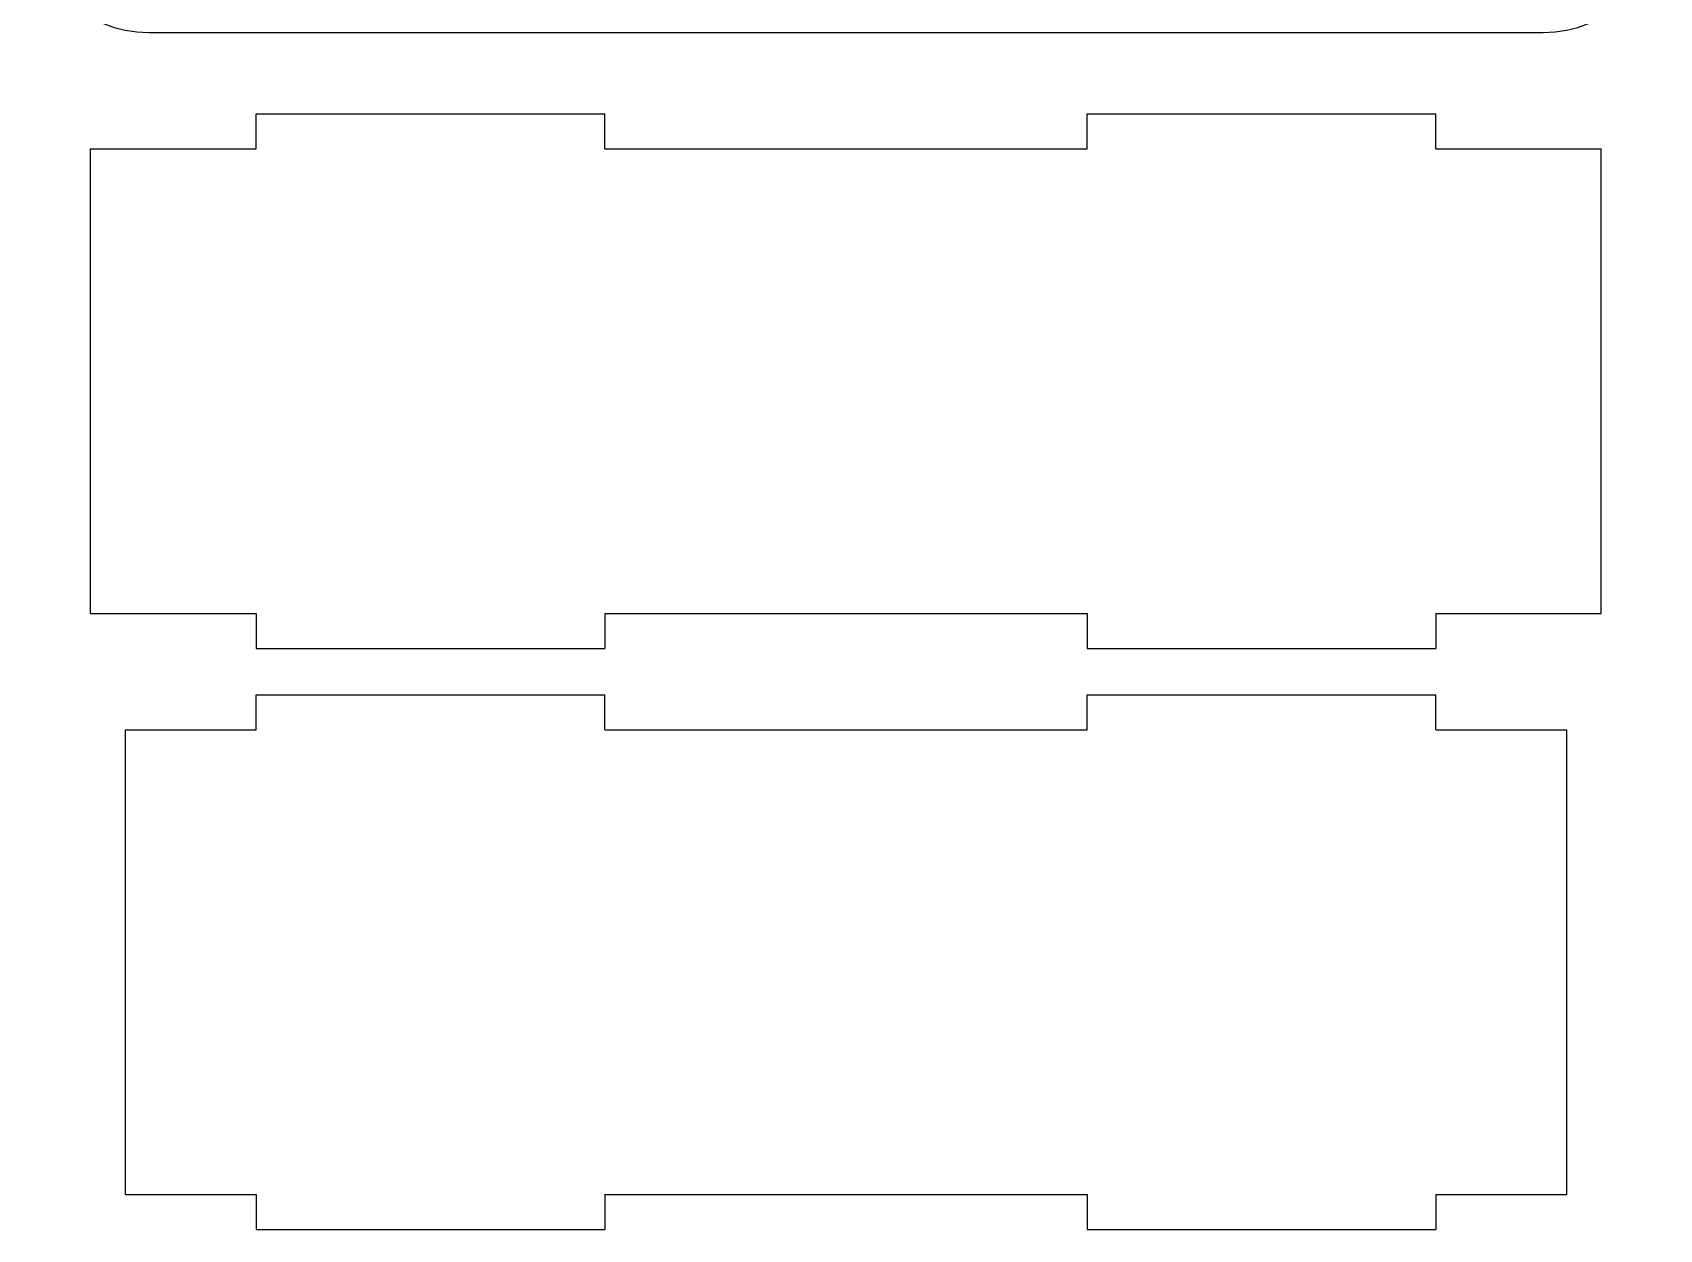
# Model space of a CAD drawing. Header units: millimetres. Extents: x 3 to 287, y -248 to -5.
# Drawn here: x 147 to 287, y -248 to -145 of the extents above; entities that cross this region are included whole.
import ezdxf

# ---------------------------------------------------------------- set-up
doc = ezdxf.new("R2010")
doc.units = ezdxf.units.MM
doc.layers.get('0').update_dxf_attribs({"lineweight": 25})

msp = doc.modelspace()

# ---------------------------------------------------------------- linework, layer by layer
at = {"color": 7, "linetype": 'Continuous', "lineweight": 25}
for p, q in [((157, -144.96), (277, -144.96)), ((166.25, -154.96), (166.25, -151.96)), ((166.25, -151.96), (196.25, -151.96)), ((196.25, -154.96), (196.25, -151.96)), ((237.75, -154.96), (237.75, -151.96)), ((237.75, -151.96), (267.75, -151.96)), ((267.75, -154.96), (267.75, -151.96)), ((152, -194.96), (152, -154.96)), ((152, -154.96), (166.25, -154.96)), ((196.25, -154.96), (237.75, -154.96)), ((267.75, -154.96), (282, -154.96)), ((282, -194.96), (282, -154.96)), ((152, -194.96), (166.25, -194.96)), ((166.25, -194.96), (166.25, -197.96)), ((196.25, -194.96), (237.75, -194.96)), ((196.25, -194.96), (196.25, -197.96)), ((237.75, -194.96), (237.75, -197.96)), ((267.75, -194.96), (282, -194.96)), ((267.75, -194.96), (267.75, -197.96)), ((166.25, -197.96), (196.25, -197.96)), ((237.75, -197.96), (267.75, -197.96)), ((166.25, -204.96), (166.25, -201.96)), ((166.25, -201.96), (196.25, -201.96)), ((196.25, -204.96), (196.25, -201.96)), ((237.75, -204.96), (237.75, -201.96)), ((237.75, -201.96), (267.75, -201.96)), ((267.75, -204.96), (267.75, -201.96)), ((155, -244.96), (155, -204.96)), ((155, -204.96), (166.25, -204.96)), ((196.25, -204.96), (237.75, -204.96)), ((267.75, -204.96), (279, -204.96)), ((279, -204.96), (279, -244.96)), ((155, -244.96), (166.25, -244.96)), ((166.25, -244.96), (166.25, -247.96)), ((196.25, -244.96), (196.25, -247.96)), ((196.25, -244.96), (237.75, -244.96)), ((237.75, -244.96), (237.75, -247.96)), ((267.75, -244.96), (279, -244.96)), ((267.75, -244.96), (267.75, -247.96)), ((166.25, -247.96), (196.25, -247.96)), ((237.75, -247.96), (267.75, -247.96))]:
    msp.add_line(p, q, dxfattribs=at)
for centre, start, end in [((157, -134.96), 180, 270), ((277, -134.96), 270, 0)]:
    msp.add_arc(centre, 10, start, end, dxfattribs=at)

doc.saveas('drawing.dxf')
